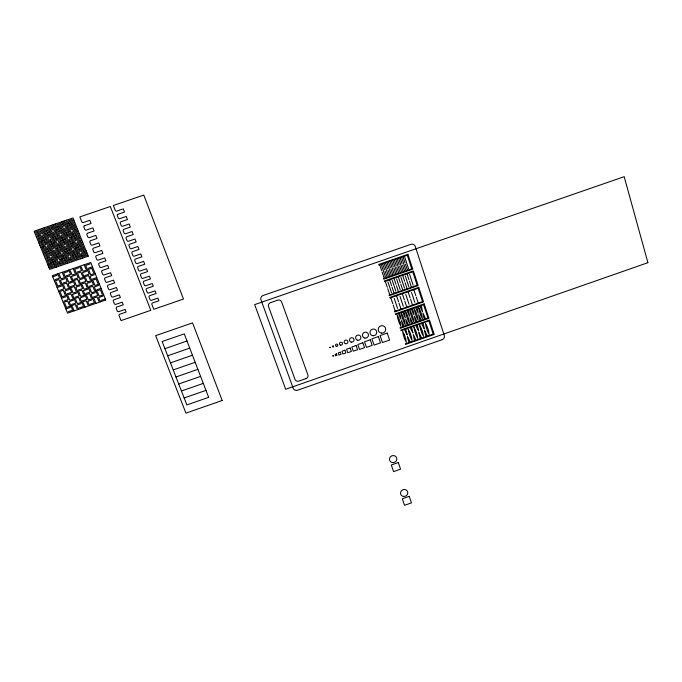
<?xml version="1.0" encoding="UTF-8"?>
<svg xmlns="http://www.w3.org/2000/svg" width="682" height="682" viewBox="0 0 682 682"><rect width="100%" height="100%" fill="white"/><g stroke="black" fill="none" stroke-linecap="round" stroke-linejoin="round"><path stroke-width="1.02" d="M415.781 340.216L414.716 340.591A67.024 64.509 -42.8 0 1 413.983 338.246L413.275 334.47L414.971 337.905A67.177 65.191 -19.6 0 1 415.773 340.19M173.219 369.934L195.18 362.304M175.965 376.984L197.891 369.354M178.71 384L200.593 376.387M181.438 390.999L203.287 383.395M184.157 397.981L205.973 390.377M164.925 348.664L186.996 341.017M167.695 355.782L189.732 348.135M170.466 362.867L192.46 355.228M99.35 284.002L94.977 285.511L93.264 281.223M61.499 298.239L65.873 296.73M76.819 292.97L72.445 294.471L75.907 303.004L71.542 304.504M87.756 289.211L83.383 290.711L86.827 299.245L82.454 300.745M98.685 285.451L94.312 286.952L97.731 295.494L93.366 296.994M63.903 301.06L68.277 299.551L64.79 291.009L69.18 289.5M74.841 297.301L79.214 295.792L75.753 287.241L80.126 285.741M85.77 293.541L90.135 292.032L86.699 283.482L91.073 281.973M96.691 289.782L101.055 288.281M63.238 302.501L67.62 301.001L69.351 305.255M73.52 300.182L69.146 301.683L72.607 310.191L68.243 311.7M84.44 296.423L80.075 297.923L83.519 306.44L79.155 307.94M95.361 292.672L90.996 294.172L94.414 302.689L90.058 304.189M103.604 294.684L99.248 296.184L97.543 291.922M65.856 308.886L70.22 307.386M81.132 303.626L76.768 305.127L78.498 309.381M92.044 299.875L87.68 301.376L89.393 305.621M102.939 296.116L98.583 297.616L100.288 301.87M100.953 300.438L105.309 298.938M51.235 245.341L46.802 246.85L50.357 255.571L45.933 257.08M62.301 241.556L57.876 243.065L61.406 251.786L56.99 253.295M73.358 237.771L68.942 239.288L72.445 248.009L68.029 249.518M48.354 247.566L52.787 246.049M59.428 243.781L63.852 242.263M70.485 239.996L74.901 238.487M47.697 249.032L52.122 247.523M58.763 245.247L63.179 243.738M69.82 241.471L74.236 239.953M49.24 249.748L53.673 248.231L50.118 239.493L54.551 237.975M60.306 245.963L64.73 244.446L61.201 235.708L65.634 234.19M71.363 242.178L75.779 240.669L72.275 231.923L76.699 230.414M81.738 239.876L77.322 241.385L75.574 237.021M43.495 254.198L47.919 252.681M58.976 248.896L54.551 250.413L58.089 259.109L53.673 260.618M70.024 245.119L65.608 246.628L69.121 255.332L64.705 256.841M81.064 241.343L76.648 242.852L80.135 251.556L75.728 253.065M45.046 254.906L49.471 253.389M56.103 251.121L60.528 249.612M67.151 247.344L71.567 245.827M78.191 243.568L82.607 242.059M44.381 256.372L48.806 254.855M55.438 252.587L59.863 251.078M66.486 248.811L70.902 247.302M77.526 245.034L81.942 243.525M79.061 245.742L83.477 244.233M45.276 258.546L49.692 257.037L51.465 261.377M55.66 256.227L51.244 257.745L54.773 266.415L50.366 267.924M66.7 252.451L62.284 253.96L65.796 262.638L61.389 264.147M77.731 248.674L73.315 250.183L76.81 258.87L72.403 260.379M52.787 258.452L57.203 256.935M63.827 254.667L68.243 253.158M74.858 250.891L79.265 249.382M52.13 259.91L56.546 258.401M63.162 256.134L67.578 254.625M74.193 252.357L78.601 250.848M86.077 250.754L81.678 252.263L79.939 247.924M47.936 265.059L52.352 263.542M63.375 259.765L58.967 261.274L60.724 265.613M74.398 255.997L69.99 257.506L71.738 261.837M85.412 252.221L81.005 253.73L82.744 258.069M49.479 265.758L53.895 264.249M60.51 261.982L64.918 260.473M71.533 258.214L75.941 256.696M82.548 254.437L86.946 252.928M48.823 267.225L53.23 265.716M59.846 263.448L64.253 261.939M70.868 259.672L75.267 258.163M81.874 255.895L86.282 254.395M83.409 256.603L87.808 255.094M52.727 276.781L57.126 275.272M68.123 271.496L63.724 273.005L67.228 281.615L62.829 283.124M79.121 267.728L74.722 269.237L78.2 277.847L73.809 279.356M90.101 263.96L85.71 265.469L89.163 274.087L84.773 275.588M55.148 279.629L59.547 278.12L57.791 273.814M66.137 275.86L70.536 274.352L68.788 270.038M77.126 272.092L81.516 270.584L79.785 266.27M88.106 268.324L92.488 266.824M54.483 281.086L58.882 279.577L60.638 283.874M64.816 278.767L60.425 280.276L63.92 288.861L59.53 290.37M75.796 274.999L71.405 276.508L74.884 285.102L70.502 286.602M86.767 271.231L82.386 272.74L85.838 281.334L81.456 282.842M95.071 273.277L90.689 274.786L88.967 270.481M57.126 287.531L61.516 286.022M72.488 282.254L68.098 283.763L71.576 292.331L67.194 293.84M83.451 278.495L79.061 279.995L82.522 288.571L78.14 290.08M94.406 274.735L90.024 276.236L93.46 284.812L89.086 286.321M92.402 279.083L96.784 277.574M58.874 291.819L63.264 290.31L65.003 294.59M34.552 232.315L38.993 230.797M50.11 227.004L45.668 228.521L49.232 237.302L44.799 238.819M61.218 223.21L56.776 224.728L60.323 233.517L55.89 235.026M72.318 219.425L67.876 220.942L71.397 229.732L66.964 231.241M36.112 233.031L40.553 231.513M47.229 229.237L51.67 227.728M58.328 225.452L62.77 223.935M69.428 221.667L73.861 220.15M35.447 234.514L39.897 232.997M46.564 230.721L51.005 229.203M57.663 226.927L62.105 225.418M68.763 223.142L73.196 221.624M37.007 235.23L41.449 233.713L39.658 229.314M48.115 231.437L52.557 229.919L50.775 225.52M59.215 227.652L63.656 226.134L61.883 221.735M70.306 223.867L74.739 222.349M36.342 236.705L40.792 235.188L42.574 239.578M46.785 234.395L42.344 235.912L45.916 244.668L41.483 246.185M57.885 230.601L53.443 232.119L56.99 240.882L52.565 242.391M68.967 226.816L64.534 228.334L68.064 237.097L63.631 238.615M43.904 236.628L48.345 235.111M54.995 232.835L59.436 231.326M66.086 229.05L70.519 227.541M43.239 238.103L47.68 236.586M54.33 234.31L58.771 232.801M65.421 230.525L69.854 229.016M77.373 228.939L72.94 230.448L71.184 226.057M39.036 243.278L43.469 241.769M40.588 243.994L45.021 242.477M51.679 240.209L56.103 238.691M62.753 236.424L67.177 234.906M73.818 232.639L78.242 231.13M39.923 245.469L44.364 243.951M51.014 241.684L55.438 240.166M62.088 237.899L66.512 236.381M73.153 234.114L77.578 232.605M74.696 234.83L79.121 233.321M40.818 247.651L45.251 246.134L47.032 250.499M40.127 236.663L41.917 241.053M44.586 247.609L46.367 251.973M49.036 258.495L50.8 262.843M38.567 235.946L40.357 240.337M43.034 246.893L44.816 251.257M47.484 257.787L49.257 262.135M37.902 237.421L39.692 241.812L48.567 238.777L50.349 243.15M42.378 248.367L44.16 252.724L53.008 249.697L54.773 254.054M46.819 259.254L48.593 263.593L57.424 260.575L59.181 264.906M56.026 281.785L57.782 286.082L66.563 283.064L68.311 287.361M60.408 292.51L62.156 296.789L70.919 293.78L72.65 298.051M64.773 303.192L66.512 307.446L75.25 304.436L76.972 308.69M49.675 232.161L51.448 236.543M54.108 243.107L55.881 247.472M58.533 254.011L60.297 258.35M49.01 233.636L50.783 238.018L59.649 234.992L61.423 239.365M53.452 244.582L55.216 248.947L64.065 245.921L65.822 250.277M57.868 255.477L59.632 259.816L68.456 256.799L70.203 261.129M67.015 278.017L68.754 282.314L77.535 279.305L79.265 283.593M71.371 288.75L73.102 293.03L81.857 290.021L83.579 294.292M75.702 299.432L77.433 303.686L86.162 300.685L87.876 304.939M44.108 227.797L45.899 232.195M62.19 272.306L63.946 276.619M43.443 229.28L45.234 233.67M47.902 240.252L49.684 244.625M52.343 251.172L54.117 255.52M56.759 262.033L58.524 266.364M41.883 228.555L43.674 232.954M46.35 239.535L48.132 243.909M50.792 250.456L52.565 254.812M55.216 261.325L56.981 265.665M41.218 230.039L43.009 234.429L51.892 231.403L53.665 235.784M45.685 241.01L47.467 245.384L56.325 242.349L58.098 246.722M50.136 251.922L51.9 256.279L60.741 253.252L62.497 257.6M54.551 262.792L56.316 267.122M59.325 274.514L61.082 278.819L69.871 275.809L71.61 280.106M63.707 285.272L65.455 289.56L74.219 286.551L75.958 290.83M68.064 295.979L69.803 300.242L78.549 297.233L80.271 301.495M72.403 306.627L74.133 310.881M55.225 224.011L56.998 228.41M73.187 268.529L74.926 272.843M54.551 225.486L56.333 229.885M58.984 236.466L60.758 240.84M63.4 247.387L65.157 251.743M67.791 258.256L69.538 262.587M53 224.77L54.773 229.161M57.433 235.75L59.206 240.124M61.849 246.671L63.614 251.027M66.248 257.549L67.995 261.888M52.335 226.245L54.108 230.644L62.983 227.609L64.747 231.999M56.768 237.217L58.541 241.599L67.39 238.572L69.146 242.937M61.184 248.146L62.949 252.493L71.781 249.476L73.528 253.823M65.583 259.015L67.339 263.346M70.323 270.745L72.07 275.051L80.851 272.041L82.582 276.346M74.679 281.504L76.41 285.792L85.173 282.783L86.895 287.071M79.01 292.211L80.732 296.482L89.47 293.482L91.192 297.744M83.315 302.876L85.037 307.122M51.227 232.877L53 237.259M55.66 243.824L57.433 248.188M60.076 254.718L61.832 259.058M62.318 229.092L64.082 233.474M66.725 240.038L68.481 244.403M71.116 250.942L72.863 255.281M60.766 228.368L62.539 232.758M65.182 239.322L66.938 243.696M69.573 250.234L71.32 254.574M60.101 229.843L61.866 234.233L70.732 231.207L72.488 235.588M64.517 240.797L66.273 245.162L75.114 242.136L76.861 246.5M68.908 251.692L70.655 256.04L79.47 253.022L81.209 257.361M77.995 274.249L79.726 278.546L88.498 275.537L90.22 279.833M82.317 284.982L84.048 289.27L92.795 286.261L94.508 290.532M86.623 295.673L88.345 299.935L97.066 296.934L98.771 301.188M71.857 224.583L73.613 228.973M76.239 235.546L77.987 239.919M80.604 246.458L82.343 250.805M66.325 220.218L68.089 224.617M84.176 264.761L85.906 269.083M65.66 221.701L67.424 226.1M70.058 232.681L71.815 237.055M74.44 243.61L76.188 247.967M78.805 254.48L80.544 258.819M64.108 220.977L65.873 225.375M68.515 231.965L70.272 236.339M72.906 242.894L74.653 247.251M77.271 253.772L79.01 258.111M63.435 222.46L65.208 226.859L74.074 223.824L75.83 228.214M67.85 233.44L69.607 237.813L78.447 234.787L80.195 239.16M72.232 244.361L73.988 248.717L82.812 245.699L84.542 250.047M76.606 255.238L78.345 259.578M81.311 266.977L83.051 271.283L91.823 268.273L93.545 272.578M85.642 277.745L87.364 282.033L96.119 279.023L97.824 283.311M89.939 288.452L91.661 292.731L100.39 289.722L102.095 293.993M94.227 299.117L95.932 303.371M73.4 225.307L75.156 229.689M77.782 236.262L79.53 240.627M82.138 247.165L83.877 251.513M404.247 334.461L402.602 331.213L403.258 334.802A60.817 58.72 -41.6 0 0 404.716 339.159L406.353 342.398L405.705 338.818M387.342 263.286L391.187 274.803M392.252 280.421L395.824 291.137M385.526 262.698L387.555 268.793M388.041 270.234L390.104 276.415M396.532 295.656L398.535 301.657M399.004 303.081L401.042 309.176M384.435 264.292L388.288 275.809M389.593 279.731L391.613 285.775M392.09 287.207L394.145 293.354M382.619 263.712L384.657 269.799M385.134 271.24L387.206 277.421M394.239 298.443L397.563 308.375M387.905 281.93L391.494 292.646M381.528 265.298L385.39 276.815M379.712 264.718L381.75 270.805M382.235 272.246L384.307 278.427M385.253 281.24L387.274 287.284M387.76 288.716L389.814 294.854M390.76 297.667L392.772 303.661M393.241 305.084L395.287 311.18M394.247 259.68L396.268 265.775M396.745 267.216L398.8 273.405M405.773 294.436L409.072 304.377M393.156 261.274L396.984 272.8M398.279 276.722L400.291 282.766M400.769 284.198L402.806 290.344M391.34 260.686L393.361 266.781M393.846 268.222L395.901 274.411M402.295 293.652L404.29 299.654M404.767 301.077L406.787 307.173M396.592 278.912L400.155 289.637M390.249 262.28L394.085 273.806M388.433 261.692L390.462 267.787M390.939 269.228L393.002 275.417M393.94 278.23L395.952 284.275M396.43 285.698L398.476 291.845M400.01 296.44L403.318 306.371M408.279 324.871L408.271 324.845A67.424 65.677 -18.6 0 0 407.452 322.543L405.705 319.133L406.463 322.884A67.296 64.969 -44.4 0 0 407.197 325.212M401.868 258.256L405.671 269.782M406.966 273.704L408.961 279.756M409.43 281.189L411.459 287.335M421.152 320.344L421.161 320.378A67.373 65.642 -21.7 0 0 420.351 318.051L418.603 314.632L419.353 318.392A67.313 64.858 -46 0 0 420.078 320.719M400.053 257.668L402.065 263.763M402.542 265.204L404.588 271.393M411.536 292.433L414.818 302.373M405.27 275.903L408.816 286.628M398.961 259.262L402.772 270.788M397.154 258.674L399.166 264.769M399.643 266.21L401.689 272.399M402.627 275.213L404.622 281.257M405.099 282.689L407.128 288.836M408.066 291.649L410.053 297.65M410.521 299.074L412.542 305.169M416.873 321.878L416.864 321.844A67.39 65.651 -20.7 0 0 416.054 319.543L414.349 316.081L415.065 319.892A67.305 64.892 -45.5 0 0 415.79 322.219M396.063 260.268L399.874 271.794M400.931 277.404L404.486 288.128M404.767 257.25L408.561 268.776M409.609 274.394L413.139 285.127M402.96 256.662L404.963 262.758M405.44 264.198L407.486 270.387M413.829 289.645L415.807 295.647M416.276 297.071L418.288 303.175M400.3 322.697L400.897 326.294L399.311 323.038A61.065 59.121 -43.5 0 1 397.845 318.656L397.18 315.033L398.834 318.306A61.192 59.684 -18.2 0 1 400.3 322.697M402.9 326.712A67.288 65.003 -43.9 0 1 402.167 324.385L401.442 320.583L403.156 324.044A67.45 65.685 -17.6 0 1 403.974 326.337M398.459 313.464A68.618 66.418 -45.8 0 0 399.285 315.783L401.007 319.27L400.274 315.442A68.763 67.16 -16.5 0 0 399.541 313.089M402.772 311.964A68.729 66.478 -46.3 0 0 403.591 314.283L405.313 317.769L404.588 313.942A68.746 67.151 -17.7 0 0 403.846 311.589M411.493 323.72A67.296 64.926 -45 0 1 410.76 321.393L410.053 317.582L411.757 321.043A67.407 65.668 -19.6 0 1 412.567 323.345M407.086 310.463A68.643 66.35 -46.9 0 0 407.904 312.782L409.618 316.269L408.893 312.441A68.72 67.143 -18.8 0 0 408.16 310.088M411.391 308.963A68.746 66.401 -47.4 0 0 412.209 311.282L413.914 314.769L413.198 310.941A68.703 67.126 -20 0 0 412.465 308.588M415.696 307.463A68.763 66.367 -47.9 0 0 416.514 309.781L418.219 313.277L417.503 309.44A68.686 67.117 -21.2 0 0 416.77 307.088M424.375 319.227A67.322 64.824 -46.5 0 1 423.65 316.891L422.951 313.089L424.639 316.55A67.356 65.625 -22.8 0 1 425.449 318.852M420.001 305.962A68.669 66.231 -48.4 0 0 420.82 308.281L422.516 311.776L421.808 307.94A68.669 67.109 -22.4 0 0 421.075 305.587M404.247 334.461A60.971 59.257 -18.9 0 1 405.705 338.818M407.188 334.845L405.415 331.699A68.345 65.966 -43.7 0 1 404.597 329.397L405.671 329.022A68.507 66.674 -17.6 0 1 406.404 331.358L407.188 334.845M407.486 336.618L408.271 340.241A67.015 64.551 -42.1 0 0 408.995 342.552L410.078 342.211A67.203 65.208 -18.4 0 0 409.26 339.9L407.486 336.618M412.908 332.842L411.135 329.704A68.353 65.924 -44.5 0 1 410.325 327.403L411.391 327.028A68.481 66.657 -19 0 1 412.124 329.363L412.908 332.842M418.629 330.847L416.855 327.71A68.353 65.864 -45.2 0 1 416.046 325.408L417.12 325.033A68.456 66.648 -20.3 0 1 417.844 327.369L418.629 330.847M424.34 328.852L422.576 325.715A68.371 65.822 -45.9 0 1 421.766 323.404L422.84 323.038A68.532 66.725 -21.7 0 1 423.565 325.374L424.34 328.852M418.918 332.628L419.694 336.252A67.032 64.466 -43.5 0 0 420.41 338.57L421.493 338.221A67.151 65.182 -20.9 0 0 420.675 335.911L418.918 332.628M424.63 330.634L425.398 334.265A67.041 64.415 -44.2 0 0 426.114 336.576L427.196 336.235A67.126 65.165 -22.1 0 0 426.386 333.916L424.63 330.634M329.798 347.428L330.557 347.505L329.815 347.36M332.305 346.405C333.703 349.014 334.24 343.984 332.305 346.405M401.425 313.686L402.15 317.156A61.065 59.087 -44.2 0 0 403.616 321.537L405.261 324.803L404.605 321.196A61.175 59.675 -19.2 0 0 403.139 316.806L401.425 313.686M405.73 312.185L406.455 315.655A61.073 59.061 -44.8 0 0 407.921 320.037L409.558 323.302L408.91 319.696A61.158 59.666 -20.4 0 0 407.444 315.306L405.73 312.185M408.262 329.363L408.978 332.807A60.826 58.678 -42.4 0 0 410.436 337.164L412.064 340.403L411.417 336.823A60.945 59.24 -20.1 0 0 409.967 332.466L408.262 329.363M410.044 310.685L410.76 314.155A61.082 59.027 -45.3 0 0 412.218 318.545L413.855 321.802L413.207 318.196A61.141 59.658 -21.5 0 0 411.749 313.805L410.044 310.685M414.349 309.185L415.065 312.654A61.09 58.993 -45.9 0 0 416.514 317.045L418.151 320.31L417.503 316.695A61.124 59.649 -22.6 0 0 416.054 312.313L414.349 309.185M413.983 327.369L414.699 330.813A60.826 58.635 -43.1 0 0 416.148 335.169L417.768 338.408L417.128 334.828A60.928 59.232 -21.4 0 0 415.679 330.472L413.983 327.369M418.654 307.684L419.362 311.154A61.099 58.959 -46.4 0 0 420.811 315.544L422.439 318.809L421.8 315.203A61.116 59.632 -23.7 0 0 420.351 310.813L418.654 307.684M419.703 325.374L420.41 328.818A60.834 58.592 -43.9 0 0 421.86 333.174L423.479 336.414L422.84 332.833A60.903 59.215 -22.7 0 0 421.399 328.477L419.703 325.374M425.423 323.379L426.131 326.823A60.843 58.55 -44.6 0 0 427.563 331.179L429.183 334.427L428.552 330.838A60.886 59.198 -24 0 0 427.111 326.482L425.423 323.379M84.244 225.81L83.784 226.825L84.926 229.706L85.992 230.201L92.829 227.856L94.065 230.985L87.228 233.321L86.767 234.335L87.927 237.251L88.984 237.737L95.812 235.401L97.032 238.478L90.203 240.814L89.743 241.829L90.911 244.761L91.968 245.256L98.788 242.92L99.99 245.946L93.17 248.282L92.709 249.288L93.894 252.255L94.943 252.741L101.754 250.413L102.931 253.397L96.128 255.724L95.668 256.73L96.861 259.723L97.91 260.209L104.704 257.881L105.872 260.814L99.078 263.141L98.617 264.147L99.819 267.165L100.868 267.651L107.654 265.324L108.796 268.214L102.019 270.541L101.558 271.538L102.76 274.565L103.809 275.051L110.578 272.723L111.703 275.562L104.934 277.889L104.474 278.887L105.71 281.981L106.75 282.459L113.51 280.132L114.619 282.928L107.858 285.255L107.406 286.244L108.634 289.347L109.683 289.824L116.426 287.506L117.517 290.259L110.774 292.578L110.314 293.567L111.558 296.696L112.598 297.173L119.333 294.854L120.399 297.557L113.672 299.875L113.212 300.864L114.457 304.002L115.497 304.47L122.223 302.152L123.272 304.811L116.554 307.13L116.093 308.119L117.355 311.282L118.387 311.751L125.104 309.432L126.136 312.049L119.427 314.359L118.966 315.348L121.055 320.6L150.807 310.327L110.331 206.51L79.845 216.919L81.925 222.136L82.982 222.63L89.836 220.295L91.09 223.466L84.244 225.81M117.705 214.378L117.236 215.393L118.361 218.283L119.41 218.777L126.238 216.441L127.449 219.57L120.629 221.906L120.168 222.92L121.302 225.836L122.351 226.33L129.162 223.994L130.356 227.08L123.544 229.408L123.084 230.414L124.226 233.363L125.275 233.849L132.078 231.522L133.254 234.557L126.46 236.884L125.991 237.89L127.15 240.865L128.19 241.351L134.985 239.024L136.144 242.008L129.358 244.335L128.889 245.341L130.057 248.342L131.106 248.828L137.883 246.5L139.017 249.442L132.248 251.769L131.779 252.766L132.956 255.793L134.004 256.279L140.765 253.96L141.89 256.85L135.121 259.169L134.661 260.174L135.846 263.209L136.886 263.687L143.638 261.368L144.737 264.215L137.986 266.534L137.525 267.532L138.736 270.626L139.767 271.112L146.511 268.793L147.593 271.589L140.859 273.908L140.398 274.906L141.6 278.009L142.64 278.486L149.375 276.167L150.441 278.921L143.706 281.24L143.246 282.229L144.465 285.366L145.496 285.843L152.222 283.524L153.271 286.235L146.553 288.546L146.093 289.535L147.312 292.68L148.344 293.149L155.053 290.839L156.084 293.507L149.375 295.817L148.915 296.798L150.151 299.969L151.174 300.438L157.874 298.128L158.889 300.753L152.197 303.055L151.736 304.044L153.782 309.304L183.467 299.057L143.791 195.095L113.374 205.47L115.411 210.704L116.469 211.198L123.306 208.863L124.533 212.042L117.705 214.378M398.279 462.532L391.298 464.996L393.599 471.62L400.573 469.156L398.279 462.532M409.217 496.343L402.286 498.798L404.554 505.319L411.476 502.864L409.217 496.343M433.215 334.112L405.406 343.83L405.602 344.41L434.212 334.419L429.498 320.071L400.794 330.079L401.007 330.71L428.901 320.975L433.215 334.112M306.022 378.595L298.861 381.093A3.035 2.941 -9.2 0 1 294.991 379.337L268.563 306.576A3.095 3.026 2.5 0 1 270.439 302.706L277.736 300.174A3.086 3.026 1 0 1 281.675 302.032L307.88 374.827A3.035 2.941 -10.4 0 1 306.013 378.595M647.9 262.681L285.681 389.269L254.676 304.615L624.183 176.681L647.9 262.681M442.132 339.687L297.531 390.24A3.401 3.291 -9.3 0 1 293.2 388.271L260.976 299.858A3.478 3.41 5.4 0 1 263.09 295.502L410.956 244.335A3.453 3.393 -51.2 0 1 415.27 246.458L444.289 335.459A3.376 3.265 -36.7 0 1 442.124 339.687M417.171 285.255L389.038 295.033L389.234 295.63L418.177 285.57L413.36 270.907L384.324 280.984L384.537 281.623L412.763 271.828L417.171 285.255M418.757 287.352L389.831 297.412L390.044 298.043L418.16 288.273L422.542 301.597L394.511 311.359L394.716 311.947L423.539 301.913L418.757 287.352M424.178 303.865L395.364 313.891L395.577 314.521L423.582 304.777L427.929 318L400.01 327.735L400.206 328.332L428.918 318.315L424.178 303.865M387.231 333.08L380.062 335.587L382.449 342.586L389.601 340.088L387.231 333.08M378.391 336.558L371.929 338.809L374.086 345.109L380.53 342.858L378.391 336.558M370.258 339.789L364.512 341.793L366.439 347.385L372.176 345.39L370.258 339.789M362.841 342.765L357.811 344.521L359.508 349.414L364.529 347.667L362.841 342.765M356.132 345.501L351.827 347.002L353.285 351.196L357.59 349.695L356.132 345.501M208.649 397.333L186.877 404.938L162.137 341.529L184.251 333.873L208.649 397.333M350.147 347.982L346.558 349.235L347.777 352.73L351.366 351.477L350.147 347.982M344.879 350.207L342.006 351.213L342.986 354.009L345.859 353.003L344.879 350.207M340.335 352.185L338.178 352.944L338.911 355.032L341.068 354.282L340.335 352.185M336.499 353.915L335.067 354.418L335.553 355.816L336.993 355.313L336.499 353.915M333.387 355.399L332.671 355.646L332.918 356.345L333.634 356.098L333.387 355.399M222.179 400.487L185.947 413.13L155.649 335.655L192.563 322.876L222.179 400.487M407.921 254.343L378.774 264.437L378.987 265.085L407.316 255.273L411.757 268.793L383.523 278.588L383.719 279.194L412.772 269.117L407.921 254.343M105.727 299.995L67.586 313.132L52.284 275.698L90.766 262.502L105.727 299.995M88.242 256.185L49.701 269.39L34.1 231.215L72.983 217.95L88.242 256.185M403.403 496.419A3.683 3.461 -22.3 0 0 407.623 491.748A3.683 3.461 -22.3 0 0 401.434 490.75A3.683 3.461 -22.3 0 0 403.403 496.419M392.414 462.592A3.708 3.521 -22.2 0 0 396.66 457.861A3.708 3.521 -22.2 0 0 390.419 456.829A3.708 3.521 -22.2 0 0 392.414 462.592M336.328 346.26A1.142 1.117 -16.8 0 0 337.778 344.922A1.142 1.117 -16.8 0 0 335.885 344.384A1.142 1.117 -16.8 0 0 336.328 346.26M340.54 345.109A1.526 1.483 -17.9 0 0 342.466 343.327A1.526 1.483 -17.9 0 0 339.951 342.603A1.526 1.483 -17.9 0 0 340.54 345.109M345.467 343.711A1.91 1.858 -19.1 0 0 347.88 341.477A1.91 1.858 -19.1 0 0 344.734 340.582A1.91 1.858 -19.1 0 0 345.467 343.711M351.332 342.117A2.285 2.225 -20.5 0 0 353.941 339.167A2.285 2.225 -20.5 0 0 350.071 338.468A2.285 2.225 -20.5 0 0 351.332 342.117M357.735 340.224A2.668 2.6 -22.2 0 0 360.769 336.789A2.668 2.6 -22.2 0 0 356.26 335.97A2.668 2.6 -22.2 0 0 357.735 340.224M364.844 338.084A3.043 2.967 -24 0 0 368.323 334.154A3.043 2.967 -24 0 0 363.174 333.217A3.043 2.967 -24 0 0 364.844 338.084M373.011 335.74A3.427 3.342 -26 0 0 376.455 330.958A3.427 3.342 -26 0 0 370.582 330.497A3.427 3.342 -26 0 0 373.011 335.74M381.588 333.114A3.802 3.708 -28.1 0 0 385.415 327.795A3.802 3.708 -28.1 0 0 378.902 327.275A3.802 3.708 -28.1 0 0 381.588 333.114"/></g></svg>
